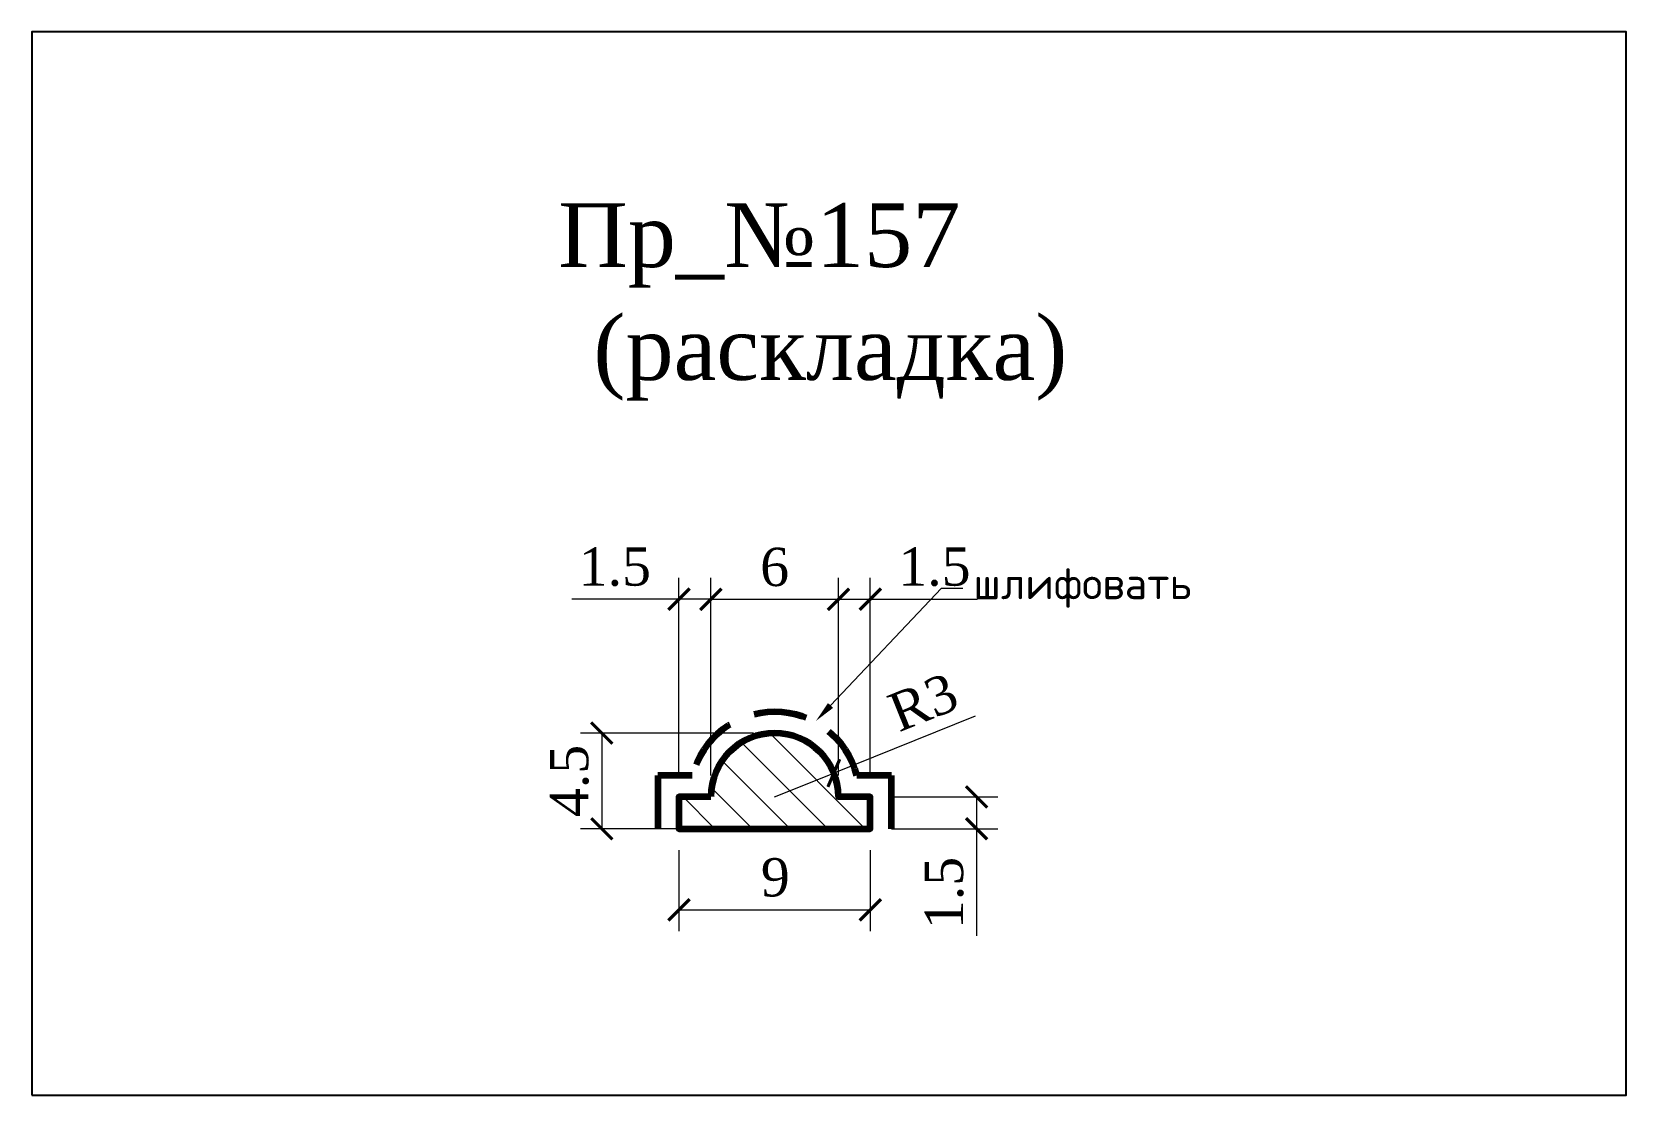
# Model space of a CAD drawing. Header units: millimetres. Extents: x 303539.5 to 303614.5, y -91629.7 to -91579.7.
import ezdxf
from ezdxf import colors
from ezdxf.entities.mleader import LeaderData, LeaderLine
from ezdxf.math import Vec2, Vec3

# ---------------------------------------------------------------- set-up
doc = ezdxf.new("R2010")
doc.units = ezdxf.units.MM
doc.header["$MEASUREMENT"] = 0
doc.linetypes.add('HIDDEN', pattern=[0.375, 0.25, -0.125])
doc.layers.add('Outside panel', color=7, linetype='Continuous', lineweight=18, true_color=0x7f5e57)
for name, color, linetype, lineweight in [('линия 15', 7, 'Continuous', 15), ('линия 50', 1, 'Continuous', 211), ('служебный слой РАЗМЕРЫ', 7, 'Continuous', 9)]:
    doc.layers.add(name, color=color, linetype=linetype, lineweight=lineweight)
doc.layers.add('размеры в модели', color=7, linetype='Continuous')
doc.styles.add('ELECT', font='times.ttf')
doc.styles.get("Standard").update_dxf_attribs({"font": 'times.ttf'})
doc.styles.add('ЕСКД профили текст', font='isocpeur.ttf')
doc.dimstyles.new('M_1', dxfattribs={"dimtxt": 1.8, "dimasz": 1, "dimexe": 1, "dimexo": 1, "dimgap": 0.6, "dimtad": 1, "dimdec": 0, "dimdsep": 46, "dimtxsty": 'Standard', "dimblk": 'ARCHTICK', "dimcen": -5, "dimclrd": 7, "dimclre": 7, "dimclrt": 7, "dimadec": 0, "dimazin": 0, "dimtfac": 1, "dimtdec": 0, "dimtmove": 0, "dimatfit": 3, "dimfxl": 1, "dimtolj": 1, "dimtzin": 0, "dimlwd": 5, "dimlwe": 5, "dimarcsym": 0})

# ---------------------------------------------------------------- blocks, each defined once
blk = doc.blocks.new('_ArchTick')
at = {"color": 0, "linetype": 'ByBlock', "const_width": 0.15}
blk.add_lwpolyline([(-0.5, -0.5), (0.5, 0.5)], dxfattribs=at)
blk = doc.blocks.new('*D2')
at = {"layer": 'Defpoints', "color": 0, "ltscale": 1000, "transparency": 16777216}
for p in [(306641.149, -90597.543), (306633.018, -90602.043), (306641.149, -90602.043)]:
    blk.add_point(p, dxfattribs=at)
at = {"layer": 'размеры в модели', "color": 7, "lineweight": 5, "ltscale": 1000, "transparency": 16777216}
for p, q in [((306640.149, -90597.543), (306632.018, -90597.543)), ((306633.018, -90597.543), (306633.018, -90602.043)), ((306640.149, -90602.043), (306632.018, -90602.043))]:
    blk.add_line(p, q, dxfattribs=at)
for p, rotation in [((306633.018, -90597.543), 90), ((306633.018, -90602.043), 270)]:
    blk.add_blockref('_ArchTick', p, dxfattribs=dict(at, rotation=rotation))
at = {"layer": 'размеры в модели', "color": 7, "ltscale": 1000, "transparency": 16777216, "insert": (306631.5, -90599.793), "char_height": 1.8, "attachment_point": 5, "rotation": 90}
blk.add_mtext('\\A1;4.5', dxfattribs=at)
blk = doc.blocks.new('*D3')
at = {"layer": 'Defpoints', "color": 0, "ltscale": 1000, "transparency": 16777216}
for p in [(306636.649, -90602.043), (306645.649, -90602.043), (306645.649, -90605.853)]:
    blk.add_point(p, dxfattribs=at)
at = {"layer": 'размеры в модели', "color": 7, "lineweight": 5, "ltscale": 1000, "transparency": 16777216}
for p, q in [((306636.649, -90603.043), (306636.649, -90606.853)), ((306645.649, -90603.043), (306645.649, -90606.853)), ((306636.649, -90605.853), (306645.649, -90605.853))]:
    blk.add_line(p, q, dxfattribs=at)
at = {"layer": 'размеры в модели', "color": 7, "lineweight": 5, "ltscale": 1000, "transparency": 16777216, "rotation": 180}
blk.add_blockref('_ArchTick', (306636.649, -90605.853), dxfattribs=at)
at = {"layer": 'размеры в модели', "color": 7, "lineweight": 5, "ltscale": 1000, "transparency": 16777216}
blk.add_blockref('_ArchTick', (306645.649, -90605.853), dxfattribs=at)
at = {"layer": 'размеры в модели', "color": 7, "ltscale": 1000, "transparency": 16777216, "insert": (306641.18, -90604.335), "char_height": 1.8, "attachment_point": 5}
blk.add_mtext('\\A1;9', dxfattribs=at)
blk = doc.blocks.new('*D4')
at = {"layer": 'Defpoints', "color": 0, "ltscale": 1000, "transparency": 16777216}
for p in [(306638.149, -90591.255), (306638.149, -90600.543), (306644.149, -90600.543)]:
    blk.add_point(p, dxfattribs=at)
at = {"layer": 'размеры в модели', "color": 7, "lineweight": 5, "ltscale": 1000, "transparency": 16777216}
for p, q in [((306638.149, -90599.543), (306638.149, -90590.255)), ((306644.149, -90599.543), (306644.149, -90590.255)), ((306644.149, -90591.255), (306638.149, -90591.255))]:
    blk.add_line(p, q, dxfattribs=at)
at = {"layer": 'размеры в модели', "color": 7, "lineweight": 5, "ltscale": 1000, "transparency": 16777216, "rotation": 180}
blk.add_blockref('_ArchTick', (306638.149, -90591.255), dxfattribs=at)
at = {"layer": 'размеры в модели', "color": 7, "lineweight": 5, "ltscale": 1000, "transparency": 16777216}
blk.add_blockref('_ArchTick', (306644.149, -90591.255), dxfattribs=at)
at = {"layer": 'размеры в модели', "color": 7, "ltscale": 1000, "transparency": 16777216, "insert": (306641.149, -90589.739), "char_height": 1.8, "attachment_point": 5}
blk.add_mtext('\\A1;6', dxfattribs=at)
blk = doc.blocks.new('*D5')
at = {"layer": 'Defpoints', "color": 0, "ltscale": 1000, "transparency": 16777216}
for p in [(306645.649, -90591.245), (306644.149, -90600.543), (306645.649, -90600.543)]:
    blk.add_point(p, dxfattribs=at)
at = {"layer": 'размеры в модели', "color": 7, "lineweight": 5, "ltscale": 1000, "transparency": 16777216}
for p, q in [((306644.149, -90599.543), (306644.149, -90590.245)), ((306645.649, -90599.543), (306645.649, -90590.245)), ((306644.149, -90591.245), (306645.649, -90591.245)), ((306645.649, -90591.245), (306650.685, -90591.245))]:
    blk.add_line(p, q, dxfattribs=at)
at = {"layer": 'размеры в модели', "color": 7, "lineweight": 5, "ltscale": 1000, "transparency": 16777216, "rotation": 180}
blk.add_blockref('_ArchTick', (306644.149, -90591.245), dxfattribs=at)
at = {"layer": 'размеры в модели', "color": 7, "lineweight": 5, "ltscale": 1000, "transparency": 16777216}
blk.add_blockref('_ArchTick', (306645.649, -90591.245), dxfattribs=at)
at = {"layer": 'размеры в модели', "color": 7, "ltscale": 1000, "transparency": 16777216, "insert": (306648.667, -90589.727), "char_height": 1.8, "attachment_point": 5}
blk.add_mtext('\\A1;1.5', dxfattribs=at)
blk = doc.blocks.new('*D6')
at = {"layer": 'Defpoints', "color": 0, "ltscale": 1000, "transparency": 16777216}
for p in [(306636.649, -90591.245), (306636.649, -90600.543), (306638.149, -90600.543)]:
    blk.add_point(p, dxfattribs=at)
at = {"layer": 'размеры в модели', "color": 7, "lineweight": 5, "ltscale": 1000, "transparency": 16777216}
for p, q in [((306636.649, -90599.543), (306636.649, -90590.245)), ((306638.149, -90599.543), (306638.149, -90590.245)), ((306636.649, -90591.245), (306631.614, -90591.245)), ((306638.149, -90591.245), (306636.649, -90591.245))]:
    blk.add_line(p, q, dxfattribs=at)
at = {"layer": 'размеры в модели', "color": 7, "lineweight": 5, "ltscale": 1000, "transparency": 16777216, "rotation": 180}
blk.add_blockref('_ArchTick', (306636.649, -90591.245), dxfattribs=at)
at = {"layer": 'размеры в модели', "color": 7, "lineweight": 5, "ltscale": 1000, "transparency": 16777216}
blk.add_blockref('_ArchTick', (306638.149, -90591.245), dxfattribs=at)
at = {"layer": 'размеры в модели', "color": 7, "ltscale": 1000, "transparency": 16777216, "insert": (306633.631, -90589.727), "char_height": 1.8, "attachment_point": 5}
blk.add_mtext('\\A1;1.5', dxfattribs=at)
blk = doc.blocks.new('*D7')
at = {"layer": 'Defpoints', "color": 0, "ltscale": 1000, "transparency": 16777216}
for p in [(306643.932, -90599.423), (306641.149, -90600.543)]:
    blk.add_point(p, dxfattribs=at)
at = {"layer": 'размеры в модели', "color": 7, "lineweight": 5, "ltscale": 1000, "transparency": 16777216}
for p in [(306650.575, -90596.749), (306641.149, -90600.543)]:
    blk.add_line(p, (306643.932, -90599.423), dxfattribs=at)
at = {"layer": 'размеры в модели', "color": 7, "lineweight": 5, "ltscale": 1000, "transparency": 16777216, "rotation": 201.9257740858259}
blk.add_blockref('_ArchTick', (306643.932, -90599.423), dxfattribs=at)
at = {"layer": 'размеры в модели', "color": 7, "ltscale": 1000, "transparency": 16777216, "insert": (306648.137, -90596.097), "char_height": 1.8, "attachment_point": 5, "rotation": 21.92577}
blk.add_mtext('\\A1;R3', dxfattribs=at)
blk = doc.blocks.new('*D8')
at = {"layer": 'Defpoints', "color": 0, "ltscale": 1000, "transparency": 16777216}
for p in [(306645.649, -90600.543), (306645.649, -90602.043), (306650.65, -90602.043)]:
    blk.add_point(p, dxfattribs=at)
at = {"layer": 'размеры в модели', "color": 7, "lineweight": 5, "ltscale": 1000, "transparency": 16777216}
for p, q in [((306646.649, -90600.543), (306651.65, -90600.543)), ((306650.65, -90600.543), (306650.65, -90602.043)), ((306646.649, -90602.043), (306651.65, -90602.043)), ((306650.65, -90602.043), (306650.65, -90607.079))]:
    blk.add_line(p, q, dxfattribs=at)
for p, rotation in [((306650.65, -90600.543), 90), ((306650.65, -90602.043), 270)]:
    blk.add_blockref('_ArchTick', p, dxfattribs=dict(at, rotation=rotation))
at = {"layer": 'размеры в модели', "color": 7, "ltscale": 1000, "transparency": 16777216, "insert": (306649.132, -90605.061), "char_height": 1.8, "attachment_point": 5, "rotation": 90}
blk.add_mtext('\\A1;1.5', dxfattribs=at)
blk = doc.blocks.new('157')
at = {"layer": 'Outside panel', "ltscale": 1000}
h = blk.add_hatch(dxfattribs=at)
h.set_pattern_fill('ANSI31', color=256, scale=10, angle=90)
h.set_pattern_definition([(135, (-3965.0565, 5565.8464), (-0.8838834765, -0.8838834765), [])])
edge = h.paths.add_edge_path()
edge.add_line((306638.149, -90600.543), (306636.649, -90600.543))
edge.add_line((306636.649, -90600.543), (306636.649, -90602.043))
edge.add_line((306636.649, -90602.043), (306645.649, -90602.043))
edge.add_line((306645.649, -90602.043), (306645.649, -90600.543))
edge.add_line((306645.649, -90600.543), (306644.149, -90600.543))
edge.add_arc((306641.149, -90600.543), 3, 0, 180)
at = {"layer": 'линия 50', "color": 1, "linetype": 'HIDDEN', "ltscale": 10, "true_color": 0xff0909}
blk.add_lwpolyline([(306646.649, -90602.043), (306646.649, -90599.543), (306645.022, -90599.543, 0.774597), (306637.276, -90599.543), (306635.649, -90599.543), (306635.649, -90602.043)], format="xyb", dxfattribs=at)
at = {"layer": 'линия 50', "color": 7}
blk.add_lwpolyline([(306638.149, -90600.543), (306636.649, -90600.543), (306636.649, -90602.043), (306645.649, -90602.043), (306645.649, -90600.543), (306644.149, -90600.543, 1)], format="xyb", close=True, dxfattribs=at)
at = {"color": 7, "ltscale": 1000, "style": 'ELECT'}
for s, p in [('Пр_№157', (306630.966, -90575.622)), ('(раскладка)', (306632.621, -90580.932))]:
    blk.add_text(s, height=3, dxfattribs=at).set_placement(p)
at = {"layer": 'размеры в модели', "color": 0, "ltscale": 1000}
for base, p1, p2, picture, middle in [((306636.649288513, -90591.245156823), (306638.149288513, -90600.543365928), (306636.649288513, -90600.543369506), '*D6', (306633.631480294, -90589.726988113)), ((306638.149, -90591.255), (306644.149, -90600.543), (306638.149, -90600.543), '*D4', (306641.149, -90589.739)), ((306645.64928, -90591.24516), (306644.14929, -90600.54337), (306645.64928, -90600.54337), '*D5', (306648.66709, -90589.72699))]:
    dim = blk.add_linear_dim(base=base, p1=p1, p2=p2, dimstyle='M_1', override={"dimtxt": 1.8}, dxfattribs=at)
    dim.commit()
    dim.dimension.update_dxf_attribs({"geometry": picture, "text_midpoint": middle})
dim = blk.add_radius_dim(center=(306641.149, -90600.543), mpoint=(306643.932, -90599.423), dimstyle='M_1', override={"dimtxt": 1.8}, dxfattribs=at)
dim.commit()
dim.dimension.update_dxf_attribs({"geometry": '*D7', "text_midpoint": (306648.703, -90597.503), "dimtype": 132})
for base, p1, p2, picture, middle in [((306633.01783, -90602.0434), (306641.14929, -90597.54337), (306641.14929, -90602.0434), '*D2', (306631.49966, -90599.79338)), ((306650.64985, -90602.0434), (306645.64928, -90600.54337), (306645.64928, -90602.0434), '*D8', (306649.13168, -90605.06121))]:
    dim = blk.add_linear_dim(base=base, p1=p1, p2=p2, angle=90, dimstyle='M_1', override={"dimtxt": 1.8}, dxfattribs=at)
    dim.commit()
    dim.dimension.update_dxf_attribs({"geometry": picture, "text_midpoint": middle})
dim = blk.add_linear_dim(base=(306645.649, -90605.853), p1=(306636.649, -90602.043), p2=(306645.649, -90602.043), dimstyle='M_1', override={"dimtxt": 1.8}, dxfattribs=at)
dim.commit()
dim.dimension.update_dxf_attribs({"geometry": '*D3', "text_midpoint": (306641.18, -90605.853), "dimtype": 128})

msp = doc.modelspace()

# ---------------------------------------------------------------- linework, layer by layer
at = {"color": 6, "ltscale": 1000}
msp.add_lwpolyline([(303539.538, -91629.744), (303614.538, -91629.744), (303614.538, -91579.744), (303539.538, -91579.744)], close=True, dxfattribs=at)

# ---------------------------------------------------------------- block references
at = {"layer": 'линия 15', "color": 5}
msp.add_blockref('157', (-3066.668, -1015.177), dxfattribs=at)

# ---------------------------------------------------------------- leaders
at = {"layer": 'служебный слой РАЗМЕРЫ'}
ml = msp.add_multileader_mtext('Standard', dxfattribs=at)
ml.set_content('\\A1;шлифовать', color=256, style='ЕСКД профили текст')
ml.set_leader_properties(color=256, linetype='ByLayer', lineweight=-1)
ml.build(insert=Vec2(0, 0))
ml.multileader.update_dxf_attribs({"dogleg_length": 1, "arrow_head_size": 1})
ctx = ml.context
ctx.base_point, ctx.char_height, ctx.arrow_head_size, ctx.landing_gap_size, ctx.plane_origin = Vec3(303583.328, -91605.898), 1.5, 1, 0.5, Vec3(303602.363, -91575.042)
notes = []
notes.append((ctx, [(1, (1, 1, 0), (303582.328, -91605.898), (1, 0), 1, [(0, [(303576.424, -91612.147)], 0, [])])]))
ctx.mtext.insert, ctx.mtext.flow_direction = Vec3(303583.828, -91604.923), 5
for ctx, leaders in notes:
    for number, flags, end, landing, length, lines in leaders:
        leader = LeaderData()
        leader.index, (leader.has_last_leader_line, leader.has_dogleg_vector, leader.attachment_direction) = number, flags
        leader.last_leader_point, leader.dogleg_vector, leader.dogleg_length = Vec3(end), Vec3(landing), length
        for number, points, colour, breaks in lines:
            line = LeaderLine()
            line.index, line.vertices, line.color, line.breaks = number, Vec3.list(points), colors.encode_raw_color(colour), breaks
            leader.lines.append(line)
        ctx.leaders.append(leader)

doc.saveas('drawing.dxf')
